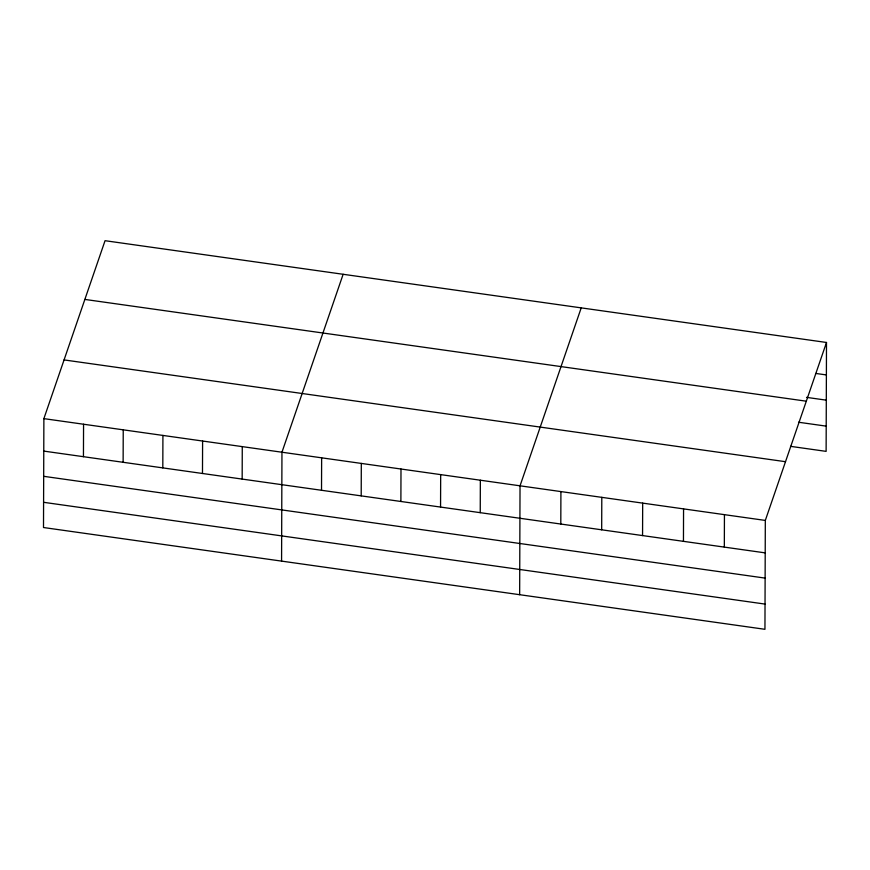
<?xml version="1.0" encoding="UTF-8"?>
<svg xmlns="http://www.w3.org/2000/svg" width="870" height="870" viewBox="0 0 870 870"><rect width="100%" height="100%" fill="white"/><g stroke="black" fill="none" stroke-linecap="round" stroke-linejoin="round"><path stroke-width="1.3" d="M43.881 418.633L43.5 527.524L764.947 629.304L765.317 520.423L826.5 342.476L105.052 240.696L43.881 418.633L765.317 520.423M83.444 456.696L83.563 424.234M123.127 462.296L123.235 429.834M162.81 467.886L162.918 435.435M202.482 473.487L202.601 441.025M242.164 479.087L242.273 446.625M281.575 561.106L281.956 452.226L343.139 274.289M321.519 490.278L321.639 457.827M361.202 495.878L361.311 463.427M400.885 501.479L400.994 469.017M440.557 507.079L440.677 474.618M480.24 512.669L480.349 480.218M519.651 594.699L520.032 485.819L581.214 307.871M560.802 524.044L560.911 491.583M601.681 529.808L601.801 497.346M642.56 535.572L642.68 503.121M683.45 541.347L683.559 508.885M724.329 547.11L724.438 514.649M826.5 342.476L826.119 451.367L790.515 446.343M815.832 373.447L826.391 374.937M806.512 397.362L826.293 400.156M84.868 299.421L806.316 401.2M798.519 422.233L826.206 426.137M64.065 359.919L785.512 461.698M43.772 451.095L765.208 552.874M43.674 476.314L765.121 578.104M43.587 502.305L765.034 604.084"/></g></svg>
